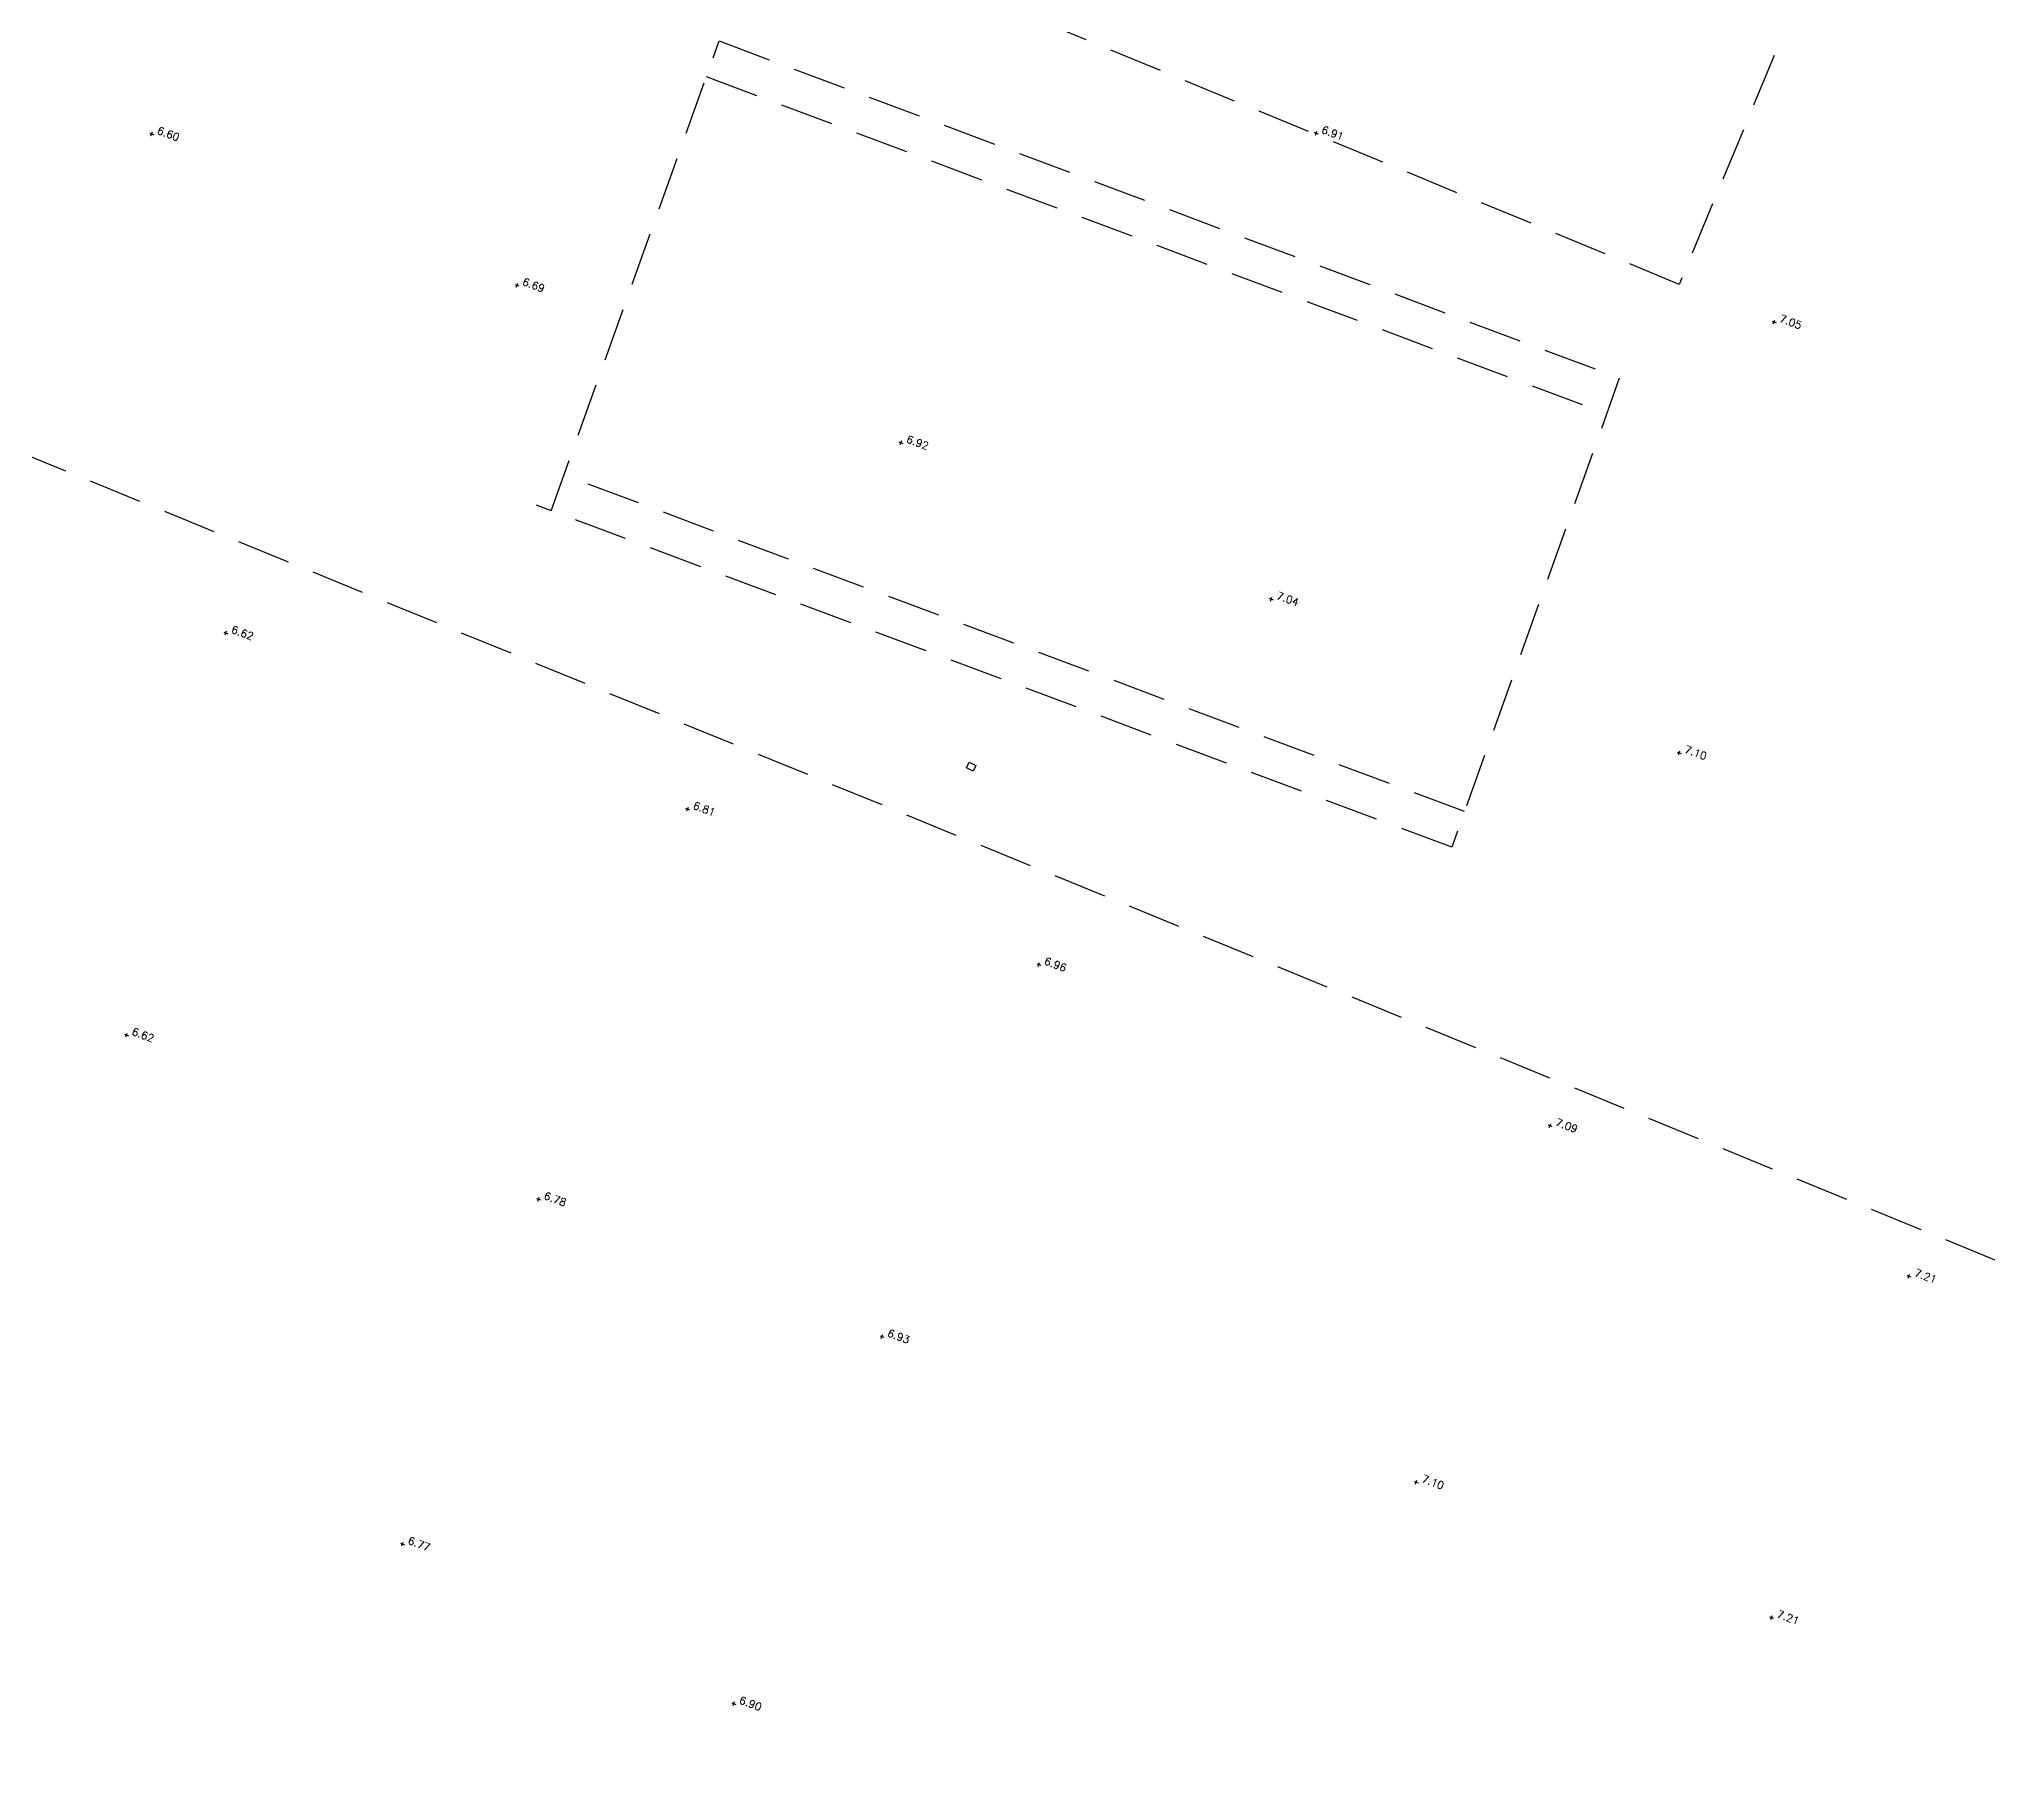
# Model space of a CAD drawing. Header units: millimetres. Extents: x 521005098 to 522149999836, y 174611071 to 175300000107.
# Drawn here: x 521226380 to 521319779, y 174899614 to 174982214 of the extents above; entities that cross this region are included whole.
import ezdxf

# ---------------------------------------------------------------- set-up
doc = ezdxf.new("R2010")
doc.units = ezdxf.units.MM
doc.header["$LTSCALE"] = 200
doc.linetypes.add('survey-A$0$DASHED', pattern=[19.05, 12.7, -6.35])
for name, color, linetype in [('0-35TEXT', 3, 'Continuous'), ('survey-A$0$LEVEL', 8, 'Continuous'), ('survey-A$0$SERVICE', 8, 'Continuous'), ('survey-A$0$SPORTS_PITCH', 8, 'survey-A$0$DASHED')]:
    doc.layers.add(name, color=color, linetype=linetype)
doc.styles.add('survey-A$0$ROMANS', font='Romans.shx')

# ---------------------------------------------------------------- blocks, each defined once
blk = doc.blocks.new('survey-A')
at = {"layer": 'survey-A$0$LEVEL', "flags": 128}
for points in [[(521231628, 174977753), (521231816, 174977683)], [(521231687, 174977624), (521231757, 174977811)], [(521286961, 174977791), (521287148, 174977721)], [(521287020, 174977662), (521287090, 174977849)], [(521248987, 174970566), (521249175, 174970497)], [(521249046, 174970438), (521249116, 174970625)], [(521308783, 174968690), (521308853, 174968877)], [(521308724, 174968818), (521308912, 174968748)], [(521267233, 174963087), (521267421, 174963017)], [(521267292, 174962958), (521267362, 174963146)], [(521284826, 174955653), (521285013, 174955584)], [(521284884, 174955525), (521284954, 174955712)], [(521235153, 174954042), (521235340, 174953973)], [(521235212, 174953914), (521235281, 174954101)], [(521304211, 174948350), (521304398, 174948280)], [(521304270, 174948221), (521304340, 174948409)], [(521257094, 174945678), (521257281, 174945608)], [(521257153, 174945549), (521257223, 174945737)], [(521273782, 174938289), (521273969, 174938219)], [(521273841, 174938161), (521273910, 174938348)], [(521230426, 174934939), (521230614, 174934870)], [(521230485, 174934811), (521230555, 174934998)], [(521298077, 174930630), (521298265, 174930560)], [(521298136, 174930501), (521298206, 174930689)], [(521250009, 174927135), (521250196, 174927065)], [(521250068, 174927006), (521250137, 174927193)], [(521315133, 174923476), (521315320, 174923406)], [(521315191, 174923347), (521315261, 174923535)], [(521266334, 174920614), (521266521, 174920544)], [(521266392, 174920485), (521266462, 174920672)], [(521291778, 174913560), (521291847, 174913747)], [(521291719, 174913688), (521291906, 174913619)], [(521243544, 174910754), (521243732, 174910684)], [(521243603, 174910625), (521243673, 174910813)], [(521308602, 174907260), (521308789, 174907190)], [(521308660, 174907131), (521308730, 174907319)], [(521259291, 174903168), (521259479, 174903098)], [(521259350, 174903040), (521259420, 174903227)]]:
    blk.add_lwpolyline(points, dxfattribs=at)
at = {"layer": 'survey-A$0$SERVICE', "linetype": 'Continuous', "flags": 128}
blk.add_lwpolyline([(521270754, 174947436), (521270440, 174947591), (521270572, 174947860), (521270886, 174947706)], close=True, dxfattribs=at)
at = {"layer": 'survey-A$0$SPORTS_PITCH', "linetype": 'survey-A$0$DASHED'}
for p, q in [((521250700, 174959811), (521258682, 174982135)), ((521258682, 174982135), (521301465, 174966119)), ((521258076, 174980440), (521300860, 174964424)), ((521301465, 174966119), (521293502, 174943825)), ((521294108, 174945520), (521251306, 174961506)), ((521293502, 174943825), (521250000, 174960073))]:
    blk.add_line(p, q, dxfattribs=at)
at = {"layer": 'survey-A$0$SPORTS_PITCH', "linetype": 'survey-A$0$DASHED', "flags": 128}
for points in [[(521304315, 174970572), (521194421, 175015857), (521215683, 175066441), (521325269, 175021131)], [(521188647, 174903867), (521214424, 174967107), (521330008, 174919845), (521304045, 174856598)]]:
    blk.add_lwpolyline(points, close=True, dxfattribs=at)
at = {"layer": 'survey-A$0$LEVEL', "style": 'survey-A$0$ROMANS'}
for s, p in [('6.60', (521231944, 174977742)), ('6.91', (521287277, 174977780)), ('6.69', (521249303, 174970556)), ('7.05', (521309040, 174968807)), ('6.92', (521267549, 174963076)), ('7.04', (521285142, 174955642)), ('6.62', (521235469, 174954031)), ('7.10', (521304527, 174948339)), ('6.81', (521257410, 174945667)), ('6.96', (521274098, 174938278)), ('6.62', (521230742, 174934928)), ('7.09', (521298393, 174930619)), ('6.78', (521250325, 174927124)), ('7.21', (521315449, 174923465)), ('6.93', (521266650, 174920603)), ('7.10', (521292035, 174913677)), ('6.77', (521243860, 174910743)), ('7.21', (521308918, 174907249)), ('6.90', (521259607, 174903157))]:
    blk.add_text(s, height=360, rotation=339.57696, dxfattribs=at).set_placement(p)

msp = doc.modelspace()

# ---------------------------------------------------------------- block references
at = {"layer": '0-35TEXT'}
msp.add_blockref('survey-A', (0, 0), dxfattribs=at)

doc.saveas('drawing.dxf')
